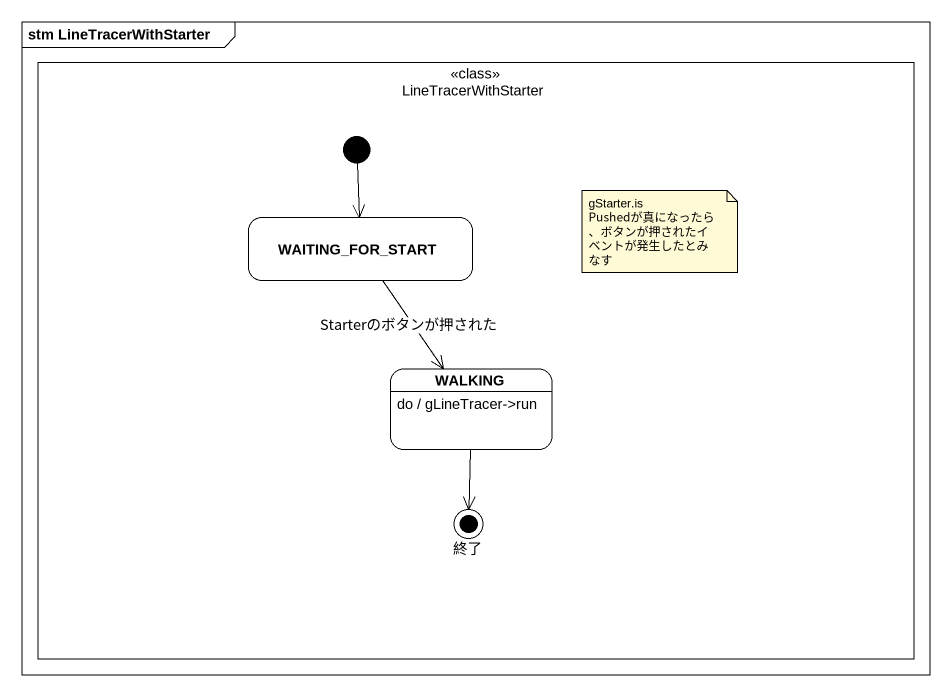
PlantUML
@startuml
mainframe stm LineTracerWithStarter
hide empty description
state LineTracerWithStarter <<class>> {
  state WAITING_FOR_START #FFFFFF
  state WALKING #FFFFFF
  WALKING : do / gLineTracer->run
  state 終了 <<end>>
  [*] --> WAITING_FOR_START
}
WAITING_FOR_START --> WALKING : Starterのボタンが押された
WALKING --> 終了
note as N1
  gStarter.isPushedが真になったら、ボタンが押されたイベントが発生したとみなす
end note
@enduml
